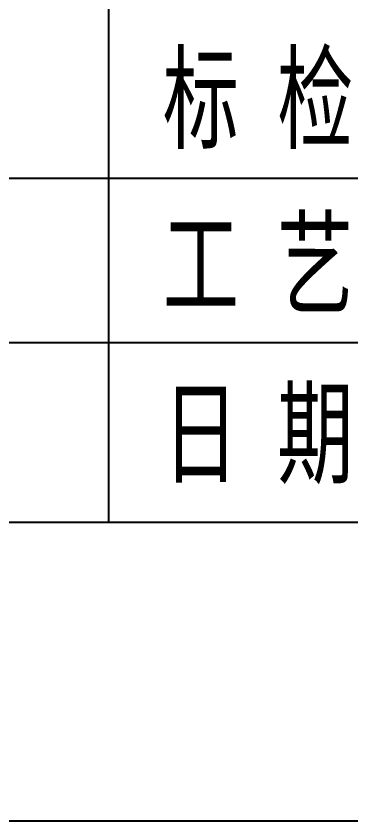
# Model space of a CAD drawing. Extents: x -29529 to 29888, y -30881 to 11129.
# Drawn here: x 13568 to 14690, y -30876 to -28183 of the extents above; entities that cross this region are included whole.
import ezdxf
from ezdxf.enums import TextEntityAlignment as Align

# ---------------------------------------------------------------- set-up
doc = ezdxf.new("R2010")
doc.units = 0
doc.layers.add('13图框与明细表层', color=3, linetype='CONTINUOUS', lineweight=25)
doc.styles.add('BTLHZ', font='', dxfattribs={"width": 0.7})
doc.styles.get('BTLHZ').set_extended_font_data('SimSun')

msp = doc.modelspace()

# ---------------------------------------------------------------- linework, layer by layer
at = {"layer": '13图框与明细表层', "color": 1}
for p, q in [((13878.8, -29875.9), (13878.8, -27075.9)), ((10878.8, -28725.9), (16878.8, -28725.9)), ((10878.8, -29275.9), (16878.8, -29275.9)), ((-29521.2, -30875.9), (29878.8, -30875.9))]:
    msp.add_line(p, q, dxfattribs=at)
at = {"layer": '13图框与明细表层', "color": 7}
for p in [(-27021.2, -29875.9), (10878.8, -29875.9)]:
    msp.add_line(p, (28878.8, -29875.9), dxfattribs=at)

# ---------------------------------------------------------------- texts
at = {"layer": '13图框与明细表层', "color": 1, "style": 'BTLHZ', "width": 0.67}
for s, p in [('标 检', (14378.8, -28450.9)), ('工 艺', (14378.8, -29000.9)), ('日 期', (14378.8, -29575.9))]:
    msp.add_text(s, height=280, dxfattribs=at).set_placement(p, align=Align.MIDDLE)

doc.saveas('drawing.dxf')
